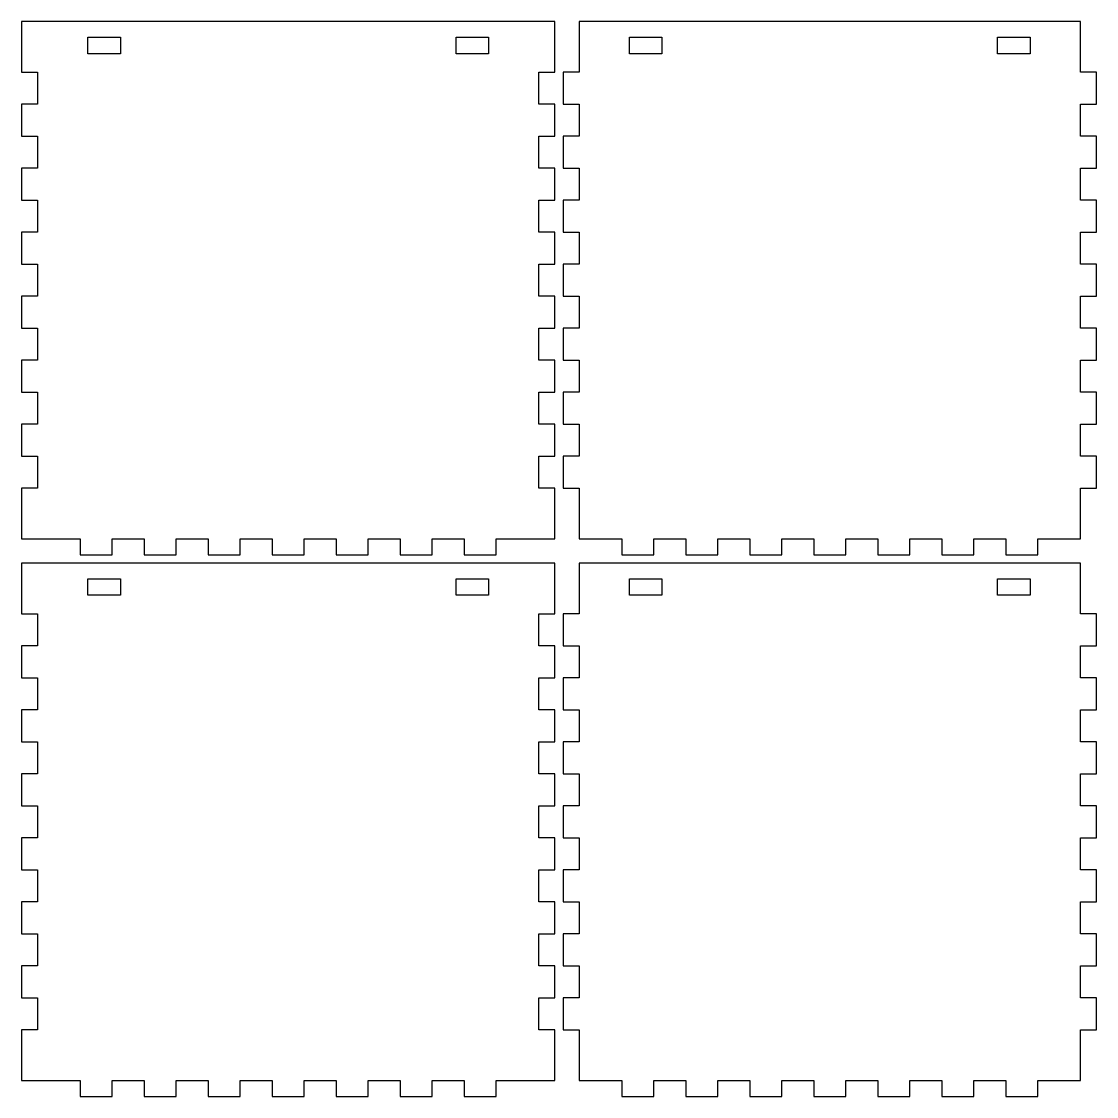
# Model space of a CAD drawing. Header units: millimetres. Extents: x 10 to 212, y 10 to 441.
# Drawn here: x 10 to 211.5, y 10 to 211.5 of the extents above; entities that cross this region are included whole.
import ezdxf

# ---------------------------------------------------------------- set-up
doc = ezdxf.new("R2010")
doc.units = ezdxf.units.MM
doc.layers.add('CUT', color=250, linetype='Continuous')
doc.layers.add('HOLES', color=5, linetype='Continuous')

msp = doc.modelspace()

# ---------------------------------------------------------------- linework, layer by layer
at = {"layer": 'CUT', "color": 250}
for p, q in [((13, 211.5), (10, 211.5)), ((10, 211.5), (10, 202)), ((107, 211.5), (13, 211.5)), ((110, 211.5), (107, 211.5)), ((110, 202), (110, 211.5)), ((208.5, 211.5), (114.5, 211.5)), ((114.5, 211.5), (114.5, 202)), ((208.5, 202), (208.5, 211.5)), ((10, 202), (13, 202)), ((13, 202), (13, 196)), ((107, 196), (107, 202)), ((107, 202), (110, 202)), ((114.5, 202), (111.5, 202)), ((111.5, 202), (111.5, 196)), ((211.5, 202), (208.5, 202)), ((211.5, 196), (211.5, 202)), ((13, 196), (10, 196)), ((10, 196), (10, 190)), ((110, 196), (107, 196)), ((110, 190), (110, 196)), ((111.5, 196), (114.5, 196)), ((114.5, 196), (114.5, 190)), ((208.5, 190), (208.5, 196)), ((208.5, 196), (211.5, 196)), ((10, 190), (13, 190)), ((13, 190), (13, 184)), ((107, 184), (107, 190)), ((107, 190), (110, 190)), ((114.5, 190), (111.5, 190)), ((111.5, 190), (111.5, 184)), ((211.5, 190), (208.5, 190)), ((211.5, 184), (211.5, 190)), ((13, 184), (10, 184)), ((10, 184), (10, 178)), ((110, 184), (107, 184)), ((110, 178), (110, 184)), ((111.5, 184), (114.5, 184)), ((114.5, 184), (114.5, 178)), ((208.5, 178), (208.5, 184)), ((208.5, 184), (211.5, 184)), ((10, 178), (13, 178)), ((13, 178), (13, 172)), ((107, 172), (107, 178)), ((107, 178), (110, 178)), ((114.5, 178), (111.5, 178)), ((111.5, 178), (111.5, 172)), ((211.5, 178), (208.5, 178)), ((211.5, 172), (211.5, 178)), ((13, 172), (10, 172)), ((10, 172), (10, 166)), ((110, 172), (107, 172)), ((110, 166), (110, 172)), ((111.5, 172), (114.5, 172)), ((114.5, 172), (114.5, 166)), ((208.5, 166), (208.5, 172)), ((208.5, 172), (211.5, 172)), ((10, 166), (13, 166)), ((13, 166), (13, 160)), ((107, 160), (107, 166)), ((107, 166), (110, 166)), ((114.5, 166), (111.5, 166)), ((111.5, 166), (111.5, 160)), ((211.5, 166), (208.5, 166)), ((211.5, 160), (211.5, 166)), ((13, 160), (10, 160)), ((10, 160), (10, 154)), ((110, 160), (107, 160)), ((110, 154), (110, 160)), ((111.5, 160), (114.5, 160)), ((114.5, 160), (114.5, 154)), ((208.5, 154), (208.5, 160)), ((208.5, 160), (211.5, 160)), ((10, 154), (13, 154)), ((13, 154), (13, 148)), ((107, 148), (107, 154)), ((107, 154), (110, 154)), ((114.5, 154), (111.5, 154)), ((111.5, 154), (111.5, 148)), ((211.5, 154), (208.5, 154)), ((211.5, 148), (211.5, 154)), ((13, 148), (10, 148)), ((10, 148), (10, 142)), ((110, 148), (107, 148)), ((110, 142), (110, 148)), ((111.5, 148), (114.5, 148)), ((114.5, 148), (114.5, 142)), ((208.5, 142), (208.5, 148)), ((208.5, 148), (211.5, 148)), ((10, 142), (13, 142)), ((13, 142), (13, 136)), ((107, 136), (107, 142)), ((107, 142), (110, 142)), ((114.5, 142), (111.5, 142)), ((111.5, 142), (111.5, 136)), ((211.5, 142), (208.5, 142)), ((211.5, 136), (211.5, 142)), ((13, 136), (10, 136)), ((10, 136), (10, 130)), ((110, 136), (107, 136)), ((110, 130), (110, 136)), ((111.5, 136), (114.5, 136)), ((114.5, 136), (114.5, 130)), ((208.5, 130), (208.5, 136)), ((208.5, 136), (211.5, 136)), ((10, 130), (13, 130)), ((13, 130), (13, 124)), ((107, 124), (107, 130)), ((107, 130), (110, 130)), ((114.5, 130), (111.5, 130)), ((111.5, 130), (111.5, 124)), ((211.5, 130), (208.5, 130)), ((211.5, 124), (211.5, 130)), ((13, 124), (10, 124)), ((10, 124), (10, 114.5)), ((110, 124), (107, 124)), ((110, 114.5), (110, 124)), ((111.5, 124), (114.5, 124)), ((114.5, 124), (114.5, 114.5)), ((208.5, 114.5), (208.5, 124)), ((208.5, 124), (211.5, 124)), ((10, 114.5), (13, 114.5)), ((13, 114.5), (21, 114.5)), ((21, 114.5), (21, 111.5)), ((27, 111.5), (27, 114.5)), ((27, 114.5), (33, 114.5)), ((33, 114.5), (33, 111.5)), ((39, 111.5), (39, 114.5)), ((39, 114.5), (45, 114.5)), ((45, 114.5), (45, 111.5)), ((51, 111.5), (51, 114.5)), ((51, 114.5), (57, 114.5)), ((57, 114.5), (57, 111.5)), ((63, 111.5), (63, 114.5)), ((63, 114.5), (69, 114.5)), ((69, 114.5), (69, 111.5)), ((75, 111.5), (75, 114.5)), ((75, 114.5), (81, 114.5)), ((81, 114.5), (81, 111.5)), ((87, 111.5), (87, 114.5)), ((87, 114.5), (93, 114.5)), ((93, 114.5), (93, 111.5)), ((99, 111.5), (99, 114.5)), ((99, 114.5), (107, 114.5)), ((107, 114.5), (110, 114.5)), ((114.5, 114.5), (122.5, 114.5)), ((122.5, 114.5), (122.5, 111.5)), ((128.5, 111.5), (128.5, 114.5)), ((128.5, 114.5), (134.5, 114.5)), ((134.5, 114.5), (134.5, 111.5)), ((140.5, 111.5), (140.5, 114.5)), ((140.5, 114.5), (146.5, 114.5)), ((146.5, 114.5), (146.5, 111.5)), ((152.5, 111.5), (152.5, 114.5)), ((152.5, 114.5), (158.5, 114.5)), ((158.5, 114.5), (158.5, 111.5)), ((164.5, 111.5), (164.5, 114.5)), ((164.5, 114.5), (170.5, 114.5)), ((170.5, 114.5), (170.5, 111.5)), ((176.5, 111.5), (176.5, 114.5)), ((176.5, 114.5), (182.5, 114.5)), ((182.5, 114.5), (182.5, 111.5)), ((188.5, 111.5), (188.5, 114.5)), ((188.5, 114.5), (194.5, 114.5)), ((194.5, 114.5), (194.5, 111.5)), ((200.5, 111.5), (200.5, 114.5)), ((200.5, 114.5), (208.5, 114.5)), ((21, 111.5), (27, 111.5)), ((33, 111.5), (39, 111.5)), ((45, 111.5), (51, 111.5)), ((57, 111.5), (63, 111.5)), ((69, 111.5), (75, 111.5)), ((81, 111.5), (87, 111.5)), ((93, 111.5), (99, 111.5)), ((122.5, 111.5), (128.5, 111.5)), ((134.5, 111.5), (140.5, 111.5)), ((146.5, 111.5), (152.5, 111.5)), ((158.5, 111.5), (164.5, 111.5)), ((170.5, 111.5), (176.5, 111.5)), ((182.5, 111.5), (188.5, 111.5)), ((194.5, 111.5), (200.5, 111.5)), ((13, 110), (10, 110)), ((10, 110), (10, 100.5)), ((107, 110), (13, 110)), ((110, 110), (107, 110)), ((110, 100.5), (110, 110)), ((208.5, 110), (114.5, 110)), ((114.5, 110), (114.5, 100.5)), ((208.5, 100.5), (208.5, 110)), ((10, 100.5), (13, 100.5)), ((13, 100.5), (13, 94.5)), ((107, 94.5), (107, 100.5)), ((107, 100.5), (110, 100.5)), ((114.5, 100.5), (111.5, 100.5)), ((111.5, 100.5), (111.5, 94.5)), ((211.5, 100.5), (208.5, 100.5)), ((211.5, 94.5), (211.5, 100.5)), ((13, 94.5), (10, 94.5)), ((10, 94.5), (10, 88.5)), ((110, 94.5), (107, 94.5)), ((110, 88.5), (110, 94.5)), ((111.5, 94.5), (114.5, 94.5)), ((114.5, 94.5), (114.5, 88.5)), ((208.5, 88.5), (208.5, 94.5)), ((208.5, 94.5), (211.5, 94.5)), ((10, 88.5), (13, 88.5)), ((13, 88.5), (13, 82.5)), ((107, 82.5), (107, 88.5)), ((107, 88.5), (110, 88.5)), ((114.5, 88.5), (111.5, 88.5)), ((111.5, 88.5), (111.5, 82.5)), ((211.5, 88.5), (208.5, 88.5)), ((211.5, 82.5), (211.5, 88.5)), ((13, 82.5), (10, 82.5)), ((10, 82.5), (10, 76.5)), ((110, 82.5), (107, 82.5)), ((110, 76.5), (110, 82.5)), ((111.5, 82.5), (114.5, 82.5)), ((114.5, 82.5), (114.5, 76.5)), ((208.5, 76.5), (208.5, 82.5)), ((208.5, 82.5), (211.5, 82.5)), ((10, 76.5), (13, 76.5)), ((13, 76.5), (13, 70.5)), ((107, 70.5), (107, 76.5)), ((107, 76.5), (110, 76.5)), ((114.5, 76.5), (111.5, 76.5)), ((111.5, 76.5), (111.5, 70.5)), ((211.5, 76.5), (208.5, 76.5)), ((211.5, 70.5), (211.5, 76.5)), ((13, 70.5), (10, 70.5)), ((10, 70.5), (10, 64.5)), ((110, 70.5), (107, 70.5)), ((110, 64.5), (110, 70.5)), ((111.5, 70.5), (114.5, 70.5)), ((114.5, 70.5), (114.5, 64.5)), ((208.5, 64.5), (208.5, 70.5)), ((208.5, 70.5), (211.5, 70.5)), ((10, 64.5), (13, 64.5)), ((13, 64.5), (13, 58.5)), ((107, 58.5), (107, 64.5)), ((107, 64.5), (110, 64.5)), ((114.5, 64.5), (111.5, 64.5)), ((111.5, 64.5), (111.5, 58.5)), ((211.5, 64.5), (208.5, 64.5)), ((211.5, 58.5), (211.5, 64.5)), ((13, 58.5), (10, 58.5)), ((10, 58.5), (10, 52.5)), ((110, 58.5), (107, 58.5)), ((110, 52.5), (110, 58.5)), ((111.5, 58.5), (114.5, 58.5)), ((114.5, 58.5), (114.5, 52.5)), ((208.5, 52.5), (208.5, 58.5)), ((208.5, 58.5), (211.5, 58.5)), ((10, 52.5), (13, 52.5)), ((13, 52.5), (13, 46.5)), ((107, 46.5), (107, 52.5)), ((107, 52.5), (110, 52.5)), ((114.5, 52.5), (111.5, 52.5)), ((111.5, 52.5), (111.5, 46.5)), ((211.5, 52.5), (208.5, 52.5)), ((211.5, 46.5), (211.5, 52.5)), ((13, 46.5), (10, 46.5)), ((10, 46.5), (10, 40.5)), ((110, 46.5), (107, 46.5)), ((110, 40.5), (110, 46.5)), ((111.5, 46.5), (114.5, 46.5)), ((114.5, 46.5), (114.5, 40.5)), ((208.5, 40.5), (208.5, 46.5)), ((208.5, 46.5), (211.5, 46.5)), ((10, 40.5), (13, 40.5)), ((13, 40.5), (13, 34.5)), ((107, 34.5), (107, 40.5)), ((107, 40.5), (110, 40.5)), ((114.5, 40.5), (111.5, 40.5)), ((111.5, 40.5), (111.5, 34.5)), ((211.5, 40.5), (208.5, 40.5)), ((211.5, 34.5), (211.5, 40.5)), ((13, 34.5), (10, 34.5)), ((10, 34.5), (10, 28.5)), ((110, 34.5), (107, 34.5)), ((110, 28.5), (110, 34.5)), ((111.5, 34.5), (114.5, 34.5)), ((114.5, 34.5), (114.5, 28.5)), ((208.5, 28.5), (208.5, 34.5)), ((208.5, 34.5), (211.5, 34.5)), ((10, 28.5), (13, 28.5)), ((13, 28.5), (13, 22.5)), ((107, 22.5), (107, 28.5)), ((107, 28.5), (110, 28.5)), ((114.5, 28.5), (111.5, 28.5)), ((111.5, 28.5), (111.5, 22.5)), ((211.5, 28.5), (208.5, 28.5)), ((211.5, 22.5), (211.5, 28.5)), ((13, 22.5), (10, 22.5)), ((10, 22.5), (10, 13)), ((110, 22.5), (107, 22.5)), ((110, 13), (110, 22.5)), ((111.5, 22.5), (114.5, 22.5)), ((114.5, 22.5), (114.5, 13)), ((208.5, 13), (208.5, 22.5)), ((208.5, 22.5), (211.5, 22.5)), ((10, 13), (13, 13)), ((13, 13), (21, 13)), ((21, 13), (21, 10)), ((27, 10), (27, 13)), ((27, 13), (33, 13)), ((33, 13), (33, 10)), ((39, 10), (39, 13)), ((39, 13), (45, 13)), ((45, 13), (45, 10)), ((51, 10), (51, 13)), ((51, 13), (57, 13)), ((57, 13), (57, 10)), ((63, 10), (63, 13)), ((63, 13), (69, 13)), ((69, 13), (69, 10)), ((75, 10), (75, 13)), ((75, 13), (81, 13)), ((81, 13), (81, 10)), ((87, 10), (87, 13)), ((87, 13), (93, 13)), ((93, 13), (93, 10)), ((99, 10), (99, 13)), ((99, 13), (107, 13)), ((107, 13), (110, 13)), ((114.5, 13), (122.5, 13)), ((122.5, 13), (122.5, 10)), ((128.5, 10), (128.5, 13)), ((128.5, 13), (134.5, 13)), ((134.5, 13), (134.5, 10)), ((140.5, 10), (140.5, 13)), ((140.5, 13), (146.5, 13)), ((146.5, 13), (146.5, 10)), ((152.5, 10), (152.5, 13)), ((152.5, 13), (158.5, 13)), ((158.5, 13), (158.5, 10)), ((164.5, 10), (164.5, 13)), ((164.5, 13), (170.5, 13)), ((170.5, 13), (170.5, 10)), ((176.5, 10), (176.5, 13)), ((176.5, 13), (182.5, 13)), ((182.5, 13), (182.5, 10)), ((188.5, 10), (188.5, 13)), ((188.5, 13), (194.5, 13)), ((194.5, 13), (194.5, 10)), ((200.5, 10), (200.5, 13)), ((200.5, 13), (208.5, 13)), ((21, 10), (27, 10)), ((33, 10), (39, 10)), ((45, 10), (51, 10)), ((57, 10), (63, 10)), ((69, 10), (75, 10)), ((81, 10), (87, 10)), ((93, 10), (99, 10)), ((122.5, 10), (128.5, 10)), ((134.5, 10), (140.5, 10)), ((146.5, 10), (152.5, 10)), ((158.5, 10), (164.5, 10)), ((170.5, 10), (176.5, 10)), ((182.5, 10), (188.5, 10)), ((194.5, 10), (200.5, 10))]:
    msp.add_line(p, q, dxfattribs=at)
at = {"layer": 'HOLES', "color": 5}
for p, q in [((22.45, 208.55), (28.55, 208.55)), ((22.45, 205.45), (22.45, 208.55)), ((28.55, 208.55), (28.55, 205.45)), ((91.45, 208.55), (97.55, 208.55)), ((91.45, 205.45), (91.45, 208.55)), ((97.55, 208.55), (97.55, 205.45)), ((123.95, 208.55), (130.05, 208.55)), ((123.95, 205.45), (123.95, 208.55)), ((130.05, 208.55), (130.05, 205.45)), ((192.95, 208.55), (199.05, 208.55)), ((192.95, 205.45), (192.95, 208.55)), ((199.05, 208.55), (199.05, 205.45)), ((28.55, 205.45), (22.45, 205.45)), ((97.55, 205.45), (91.45, 205.45)), ((130.05, 205.45), (123.95, 205.45)), ((199.05, 205.45), (192.95, 205.45)), ((22.45, 107.05), (28.55, 107.05)), ((22.45, 103.95), (22.45, 107.05)), ((28.55, 107.05), (28.55, 103.95)), ((91.45, 107.05), (97.55, 107.05)), ((91.45, 103.95), (91.45, 107.05)), ((97.55, 107.05), (97.55, 103.95)), ((123.95, 107.05), (130.05, 107.05)), ((123.95, 103.95), (123.95, 107.05)), ((130.05, 107.05), (130.05, 103.95)), ((192.95, 107.05), (199.05, 107.05)), ((192.95, 103.95), (192.95, 107.05)), ((199.05, 107.05), (199.05, 103.95)), ((28.55, 103.95), (22.45, 103.95)), ((97.55, 103.95), (91.45, 103.95)), ((130.05, 103.95), (123.95, 103.95)), ((199.05, 103.95), (192.95, 103.95))]:
    msp.add_line(p, q, dxfattribs=at)

doc.saveas('drawing.dxf')
